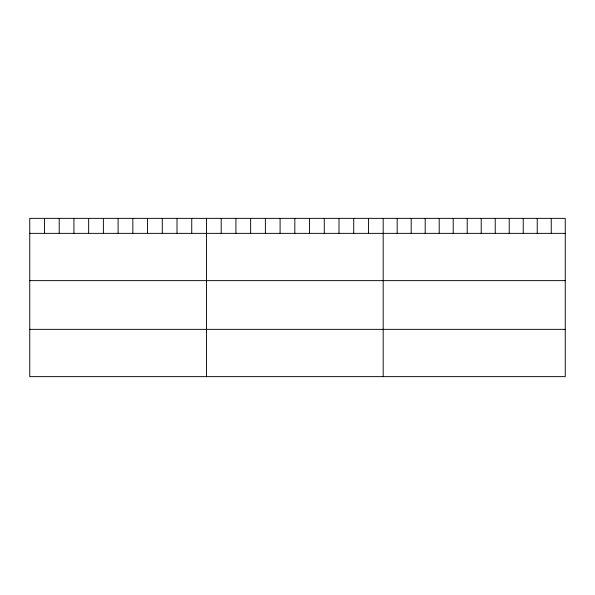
<?xml version="1.0" encoding="UTF-8"?>
<svg xmlns="http://www.w3.org/2000/svg" width="595" height="595" viewBox="0 0 595 595"><rect width="100%" height="100%" fill="white"/><g stroke="black" fill="none" stroke-linecap="round" stroke-linejoin="round"><path stroke-width="0.89" d="M565.25 233.359L565.25 376.642L29.75 376.642L29.75 218.358L565.25 218.358L565.25 233.359L29.75 233.359M29.75 280.639L565.25 280.639M29.75 329.355L565.25 329.355M551.245 218.358L551.245 233.359M537.24 218.358L537.24 233.359M523.236 218.358L523.236 233.359M509.231 218.358L509.231 233.359M495.226 218.358L495.226 233.359M481.221 218.358L481.221 233.359M467.209 218.358L467.209 233.359M453.204 218.358L453.204 233.359M439.199 218.358L439.199 233.359M425.194 218.358L425.194 233.359M411.19 218.358L411.19 233.359M397.185 218.358L397.185 233.359M383.18 218.358L383.18 376.642M368.454 218.358L368.454 233.359M353.728 218.358L353.728 233.359M339.001 218.358L339.001 233.359M324.275 218.358L324.275 233.359M309.549 218.358L309.549 233.359M294.822 218.358L294.822 233.359M280.096 218.358L280.096 233.359M265.37 218.358L265.37 233.359M250.644 218.358L250.644 233.359M235.917 218.358L235.917 233.359M221.191 218.358L221.191 233.359M206.465 218.358L206.465 376.642M191.739 218.358L191.739 233.359M177.013 218.358L177.013 233.359M162.286 218.358L162.286 233.359M147.56 218.358L147.56 233.359M132.834 218.358L132.834 233.359M118.108 218.358L118.108 233.359M103.381 218.358L103.381 233.359M88.655 218.358L88.655 233.359M73.929 218.358L73.929 233.359M59.203 218.358L59.203 233.359M44.476 218.358L44.476 233.359"/></g></svg>
